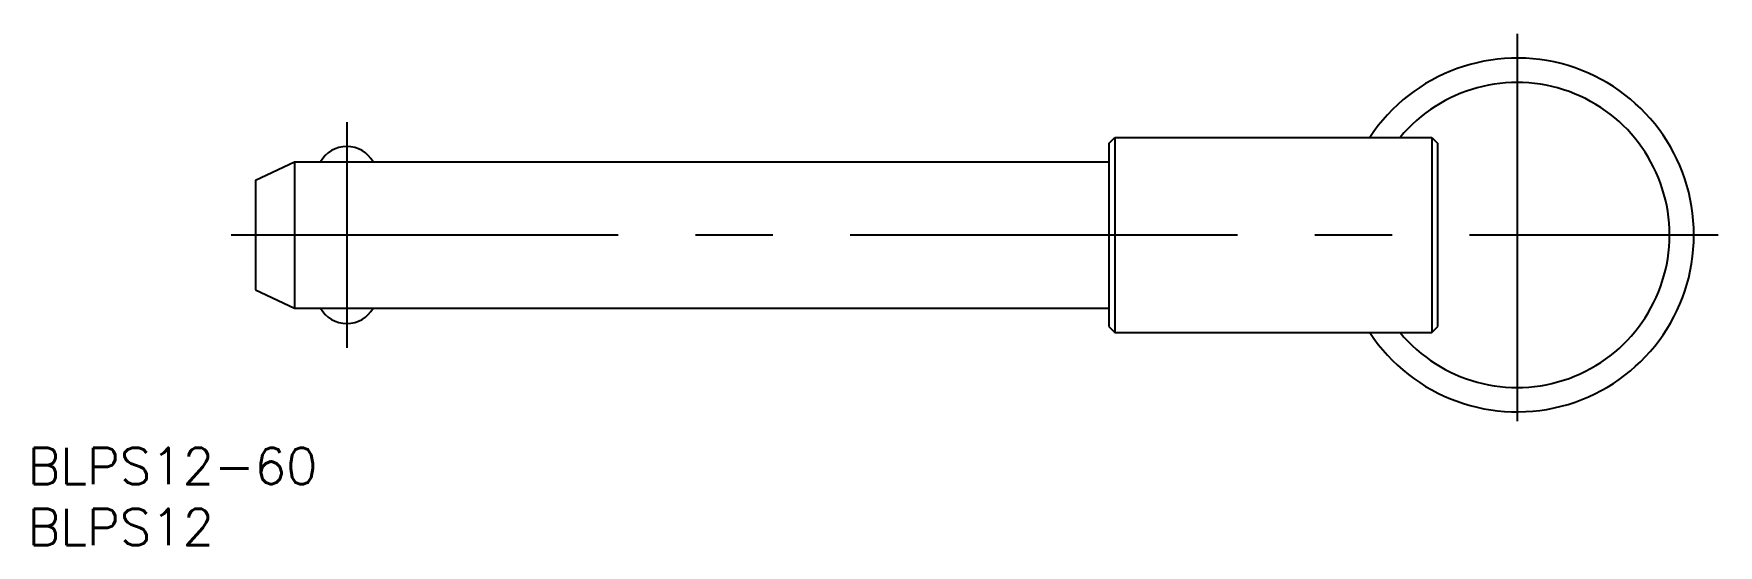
# Model space of a CAD drawing. Extents: x -18 to 120, y -25 to 16.
import ezdxf

# ---------------------------------------------------------------- set-up
doc = ezdxf.new("R2010")
doc.units = 0
doc.linetypes.add('CENTER', pattern=[50.8, 31.75, -6.35, 6.35, -6.35])
doc.layers.get('0').update_dxf_attribs({"linetype": 'CONTINUOUS'})
doc.layers.add('CENTER', color=1, linetype='CENTER')
doc.styles.get("Standard").update_dxf_attribs({"font": 'txt.shx', "height": 3, "bigfont": 'bigfont.shx'})

msp = doc.modelspace()

# ---------------------------------------------------------------- linework, layer by layer
at = {"color": 7, "linetype": 'CONTINUOUS'}
for p, q in [((70, 7.5), (70.5, 8)), ((70, 7.5), (70, -7.5)), ((70.5, 8), (96.5, 8)), ((70.5, 8), (70.5, -8)), ((96.5, 8), (96.5, -8)), ((96.5, 8), (97, 7.5)), ((97, -7.5), (97, 7.5)), ((0, 4.5), (3.22, 6)), ((3.22, 6), (70, 6)), ((3.22, 6), (3.22, -6)), ((0, 4.5), (0, -4.5)), ((0, -4.5), (3.22, -6)), ((3.22, -6), (70, -6)), ((70, -7.5), (70.5, -8)), ((70.5, -8), (96.5, -8)), ((96.5, -8), (97, -7.5))]:
    msp.add_line(p, q, dxfattribs=at)
for centre, radius, start, end in [((103.5, 0), 14.5, 213.4854, 146.5146), ((103.5, 0), 12.5, 219.7918, 140.2082), ((7.5, 4.75), 2.5, 30, 150), ((7.5, -4.75), 2.5, 210, 330)]:
    msp.add_arc(centre, radius, start, end, dxfattribs=at)
at = {"layer": 'CENTER', "color": 1, "linetype": 'CENTER'}
for p, q in [((103.5, 16.5), (103.5, -16.5)), ((7.5, 9.25), (7.5, -9.25)), ((-2, 0), (120, 0))]:
    msp.add_line(p, q, dxfattribs=at)

# ---------------------------------------------------------------- texts
at = {"color": 7, "linetype": 'CONTINUOUS'}
for s, p in [('BLPS12-60', (-18.7, -20.44)), ('BLPS12', (-18.7, -25.44))]:
    msp.add_text(s, height=3, dxfattribs=at).set_placement(p)

doc.saveas('drawing.dxf')
